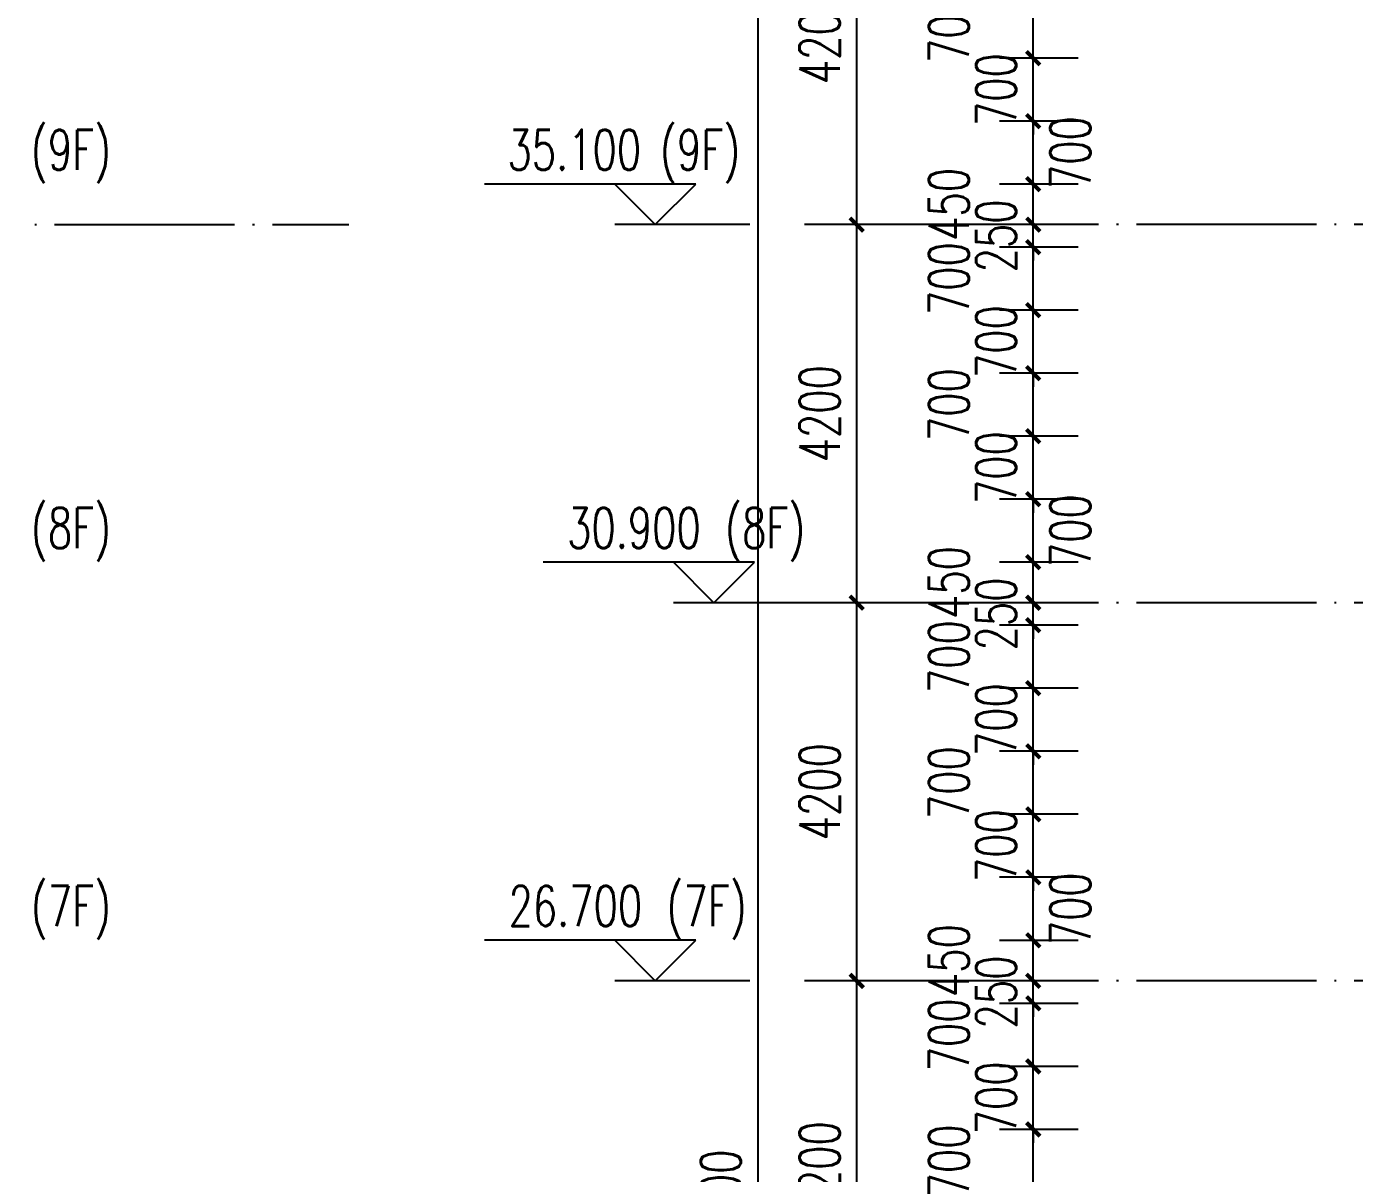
# Model space of a CAD drawing. Header units: millimetres. Extents: x 708158 to 1984082, y -168213 to -53.
# Drawn here: x 1019963 to 1034712, y -61396 to -48657 of the extents above; entities that cross this region are included whole.
import ezdxf

# ---------------------------------------------------------------- set-up
doc = ezdxf.new("R2010")
doc.units = ezdxf.units.MM
doc.header["$LTSCALE"] = 1000
doc.linetypes.add('DOTE', pattern=[2.42, 2, -0.2, 0.02, -0.2])
doc.layers.get('0').update_dxf_attribs({"color": 8})
for name, color, linetype in [('A-AXIS', 1, 'DOTE'), ('DIM_ELEV', 3, 'Continuous'), ('PUB_DIM', 3, 'Continuous'), ('PUB_TEXT', 7, 'Continuous')]:
    doc.layers.add(name, color=color, linetype=linetype)
doc.styles.add('_TCH_DIM', font='SIMPLEX', dxfattribs={"bigfont": 'GBCBIG'})
doc.styles.add('_TCH_DIM_T3', font='SIMPLEX', dxfattribs={"width": 0.705882, "bigfont": 'GBCBIG'})
doc.dimstyles.new('_TCH_ARCH&&150', dxfattribs={"dimtxt": 446.25, "dimasz": 150, "dimexe": 375, "dimexo": 450, "dimgap": 189.375, "dimtad": 1, "dimdec": 0, "dimzin": 0, "dimdsep": 46, "dimtxsty": '_TCH_DIM_T3', "dimblk": 'ARCHTICK', "dimcen": 0.09, "dimclrt": 7, "dimazin": 2, "dimtfac": 1, "dimtdec": 0, "dimtix": 1, "dimtmove": 2, "dimatfit": 3, "dimfxl": 1, "dimtolj": 1, "dimtzin": 0, "dimarcsym": 0})

# ---------------------------------------------------------------- blocks, each defined once
blk = doc.blocks.new('_ArchTick')
at = {"color": 0, "linetype": 'ByBlock', "const_width": 0.3}
blk.add_lwpolyline([(-0.5, -0.5), (0.5, 0.5)], dxfattribs=at)
blk = doc.blocks.new('*D452')
at = {"layer": 'Defpoints', "color": 0, "transparency": 16777216}
for p in [(1031144, -60907), (1032092, -60907), (1032092, -61607)]:
    blk.add_point(p, dxfattribs=at)
at = {"layer": 'PUB_DIM', "color": 0, "lineweight": -2, "transparency": 16777216}
for p, q in [((1031642, -60907), (1030769, -60907)), ((1031144, -61607), (1031144, -60907)), ((1031642, -61607), (1030769, -61607))]:
    blk.add_line(p, q, dxfattribs=at)
at = {"layer": 'PUB_DIM', "color": 0, "lineweight": -2, "transparency": 16777216, "xscale": 150, "yscale": 150, "zscale": 150}
for p, rotation in [((1031144, -60907), 90), ((1031144, -61607), 270)]:
    blk.add_blockref('_ArchTick', p, dxfattribs=dict(at, rotation=rotation))
at = {"layer": 'PUB_DIM', "color": 7, "transparency": 16777216, "insert": (1030207, -61257), "char_height": 446.2, "attachment_point": 5, "rotation": 90, "style": '_TCH_DIM_T3'}
blk.add_mtext('\\A1;700', dxfattribs=at)
blk = doc.blocks.new('*D453')
at = {"layer": 'Defpoints', "color": 0, "transparency": 16777216}
for p in [(1031144, -60207), (1032092, -60207), (1032092, -60907)]:
    blk.add_point(p, dxfattribs=at)
at = {"layer": 'PUB_DIM', "color": 0, "lineweight": -2, "transparency": 16777216}
for p, q in [((1031144, -60207), (1031144, -60057)), ((1031642, -60207), (1030769, -60207)), ((1031144, -60907), (1031144, -60207)), ((1031642, -60907), (1030769, -60907)), ((1031144, -60907), (1031144, -61057))]:
    blk.add_line(p, q, dxfattribs=at)
at = {"layer": 'PUB_DIM', "color": 0, "lineweight": -2, "transparency": 16777216, "xscale": 150, "yscale": 150, "zscale": 150}
for p, rotation in [((1031144, -60207), 270), ((1031144, -60907), 90)]:
    blk.add_blockref('_ArchTick', p, dxfattribs=dict(at, rotation=rotation))
at = {"layer": 'PUB_DIM', "color": 7, "transparency": 16777216, "insert": (1030732, -60557), "char_height": 446.2, "attachment_point": 5, "rotation": 90, "style": '_TCH_DIM_T3'}
blk.add_mtext('\\A1;700', dxfattribs=at)
blk = doc.blocks.new('*D454')
at = {"layer": 'Defpoints', "color": 0, "transparency": 16777216}
for p in [(1031144, -59507), (1032092, -59507), (1032092, -60207)]:
    blk.add_point(p, dxfattribs=at)
at = {"layer": 'PUB_DIM', "color": 0, "lineweight": -2, "transparency": 16777216}
for p, q in [((1031642, -59507), (1030769, -59507)), ((1031144, -60207), (1031144, -59507)), ((1031642, -60207), (1030769, -60207))]:
    blk.add_line(p, q, dxfattribs=at)
at = {"layer": 'PUB_DIM', "color": 0, "lineweight": -2, "transparency": 16777216, "xscale": 150, "yscale": 150, "zscale": 150}
for p, rotation in [((1031144, -59507), 90), ((1031144, -60207), 270)]:
    blk.add_blockref('_ArchTick', p, dxfattribs=dict(at, rotation=rotation))
at = {"layer": 'PUB_DIM', "color": 7, "transparency": 16777216, "insert": (1030207, -59857), "char_height": 446.2, "attachment_point": 5, "rotation": 90, "style": '_TCH_DIM_T3'}
blk.add_mtext('\\A1;700', dxfattribs=at)
blk = doc.blocks.new('*D455')
at = {"layer": 'Defpoints', "color": 0, "transparency": 16777216}
for p in [(1031144, -59257), (1032092, -59257), (1032092, -59507)]:
    blk.add_point(p, dxfattribs=at)
at = {"layer": 'PUB_DIM', "color": 0, "lineweight": -2, "transparency": 16777216}
for p, q in [((1031144, -59257), (1031144, -59107)), ((1031642, -59257), (1030769, -59257)), ((1031144, -59507), (1031144, -59257)), ((1031642, -59507), (1030769, -59507)), ((1031144, -59507), (1031144, -59657))]:
    blk.add_line(p, q, dxfattribs=at)
at = {"layer": 'PUB_DIM', "color": 0, "lineweight": -2, "transparency": 16777216, "xscale": 150, "yscale": 150, "zscale": 150}
for p, rotation in [((1031144, -59257), 270), ((1031144, -59507), 90)]:
    blk.add_blockref('_ArchTick', p, dxfattribs=dict(at, rotation=rotation))
at = {"layer": 'PUB_DIM', "color": 7, "transparency": 16777216, "insert": (1030732, -59382), "char_height": 446.2, "attachment_point": 5, "rotation": 90, "style": '_TCH_DIM_T3'}
blk.add_mtext('\\A1;250', dxfattribs=at)
blk = doc.blocks.new('*D456')
at = {"layer": 'Defpoints', "color": 0, "transparency": 16777216}
for p in [(1031144, -58807), (1032092, -58807), (1032092, -59257)]:
    blk.add_point(p, dxfattribs=at)
at = {"layer": 'PUB_DIM', "color": 0, "lineweight": -2, "transparency": 16777216}
for p, q in [((1031642, -58807), (1030769, -58807)), ((1031144, -59257), (1031144, -58807)), ((1031642, -59257), (1030769, -59257))]:
    blk.add_line(p, q, dxfattribs=at)
at = {"layer": 'PUB_DIM', "color": 0, "lineweight": -2, "transparency": 16777216, "xscale": 150, "yscale": 150, "zscale": 150}
for p, rotation in [((1031144, -58807), 90), ((1031144, -59257), 270)]:
    blk.add_blockref('_ArchTick', p, dxfattribs=dict(at, rotation=rotation))
at = {"layer": 'PUB_DIM', "color": 7, "transparency": 16777216, "insert": (1030207, -59032), "char_height": 446.2, "attachment_point": 5, "rotation": 90, "style": '_TCH_DIM_T3'}
blk.add_mtext('\\A1;450', dxfattribs=at)
blk = doc.blocks.new('*D457')
at = {"layer": 'Defpoints', "color": 0, "transparency": 16777216}
for p in [(1031144, -58107), (1032092, -58107), (1032092, -58807)]:
    blk.add_point(p, dxfattribs=at)
at = {"layer": 'PUB_DIM', "color": 0, "lineweight": -2, "transparency": 16777216}
for p, q in [((1031642, -58107), (1030769, -58107)), ((1031144, -58807), (1031144, -58107)), ((1031642, -58807), (1030769, -58807))]:
    blk.add_line(p, q, dxfattribs=at)
at = {"layer": 'PUB_DIM', "color": 0, "lineweight": -2, "transparency": 16777216, "xscale": 150, "yscale": 150, "zscale": 150}
for p, rotation in [((1031144, -58107), 90), ((1031144, -58807), 270)]:
    blk.add_blockref('_ArchTick', p, dxfattribs=dict(at, rotation=rotation))
at = {"layer": 'PUB_DIM', "color": 7, "transparency": 16777216, "insert": (1031557, -58457), "char_height": 446.2, "attachment_point": 5, "rotation": 90, "style": '_TCH_DIM_T3'}
blk.add_mtext('\\A1;700', dxfattribs=at)
blk = doc.blocks.new('*D458')
at = {"layer": 'Defpoints', "color": 0, "transparency": 16777216}
for p in [(1031144, -57407), (1032092, -57407), (1032092, -58107)]:
    blk.add_point(p, dxfattribs=at)
at = {"layer": 'PUB_DIM', "color": 0, "lineweight": -2, "transparency": 16777216}
for p, q in [((1031144, -57407), (1031144, -57257)), ((1031642, -57407), (1030769, -57407)), ((1031144, -58107), (1031144, -57407)), ((1031642, -58107), (1030769, -58107)), ((1031144, -58107), (1031144, -58257))]:
    blk.add_line(p, q, dxfattribs=at)
at = {"layer": 'PUB_DIM', "color": 0, "lineweight": -2, "transparency": 16777216, "xscale": 150, "yscale": 150, "zscale": 150}
for p, rotation in [((1031144, -57407), 270), ((1031144, -58107), 90)]:
    blk.add_blockref('_ArchTick', p, dxfattribs=dict(at, rotation=rotation))
at = {"layer": 'PUB_DIM', "color": 7, "transparency": 16777216, "insert": (1030732, -57757), "char_height": 446.2, "attachment_point": 5, "rotation": 90, "style": '_TCH_DIM_T3'}
blk.add_mtext('\\A1;700', dxfattribs=at)
blk = doc.blocks.new('*D459')
at = {"layer": 'Defpoints', "color": 0, "transparency": 16777216}
for p in [(1031144, -56707), (1032092, -56707), (1032092, -57407)]:
    blk.add_point(p, dxfattribs=at)
at = {"layer": 'PUB_DIM', "color": 0, "lineweight": -2, "transparency": 16777216}
for p, q in [((1031642, -56707), (1030769, -56707)), ((1031144, -57407), (1031144, -56707)), ((1031642, -57407), (1030769, -57407))]:
    blk.add_line(p, q, dxfattribs=at)
at = {"layer": 'PUB_DIM', "color": 0, "lineweight": -2, "transparency": 16777216, "xscale": 150, "yscale": 150, "zscale": 150}
for p, rotation in [((1031144, -56707), 90), ((1031144, -57407), 270)]:
    blk.add_blockref('_ArchTick', p, dxfattribs=dict(at, rotation=rotation))
at = {"layer": 'PUB_DIM', "color": 7, "transparency": 16777216, "insert": (1030207, -57057), "char_height": 446.2, "attachment_point": 5, "rotation": 90, "style": '_TCH_DIM_T3'}
blk.add_mtext('\\A1;700', dxfattribs=at)
blk = doc.blocks.new('*D460')
at = {"layer": 'Defpoints', "color": 0, "transparency": 16777216}
for p in [(1031144, -56007), (1032092, -56007), (1032092, -56707)]:
    blk.add_point(p, dxfattribs=at)
at = {"layer": 'PUB_DIM', "color": 0, "lineweight": -2, "transparency": 16777216}
for p, q in [((1031144, -56007), (1031144, -55857)), ((1031642, -56007), (1030769, -56007)), ((1031144, -56707), (1031144, -56007)), ((1031642, -56707), (1030769, -56707)), ((1031144, -56707), (1031144, -56857))]:
    blk.add_line(p, q, dxfattribs=at)
at = {"layer": 'PUB_DIM', "color": 0, "lineweight": -2, "transparency": 16777216, "xscale": 150, "yscale": 150, "zscale": 150}
for p, rotation in [((1031144, -56007), 270), ((1031144, -56707), 90)]:
    blk.add_blockref('_ArchTick', p, dxfattribs=dict(at, rotation=rotation))
at = {"layer": 'PUB_DIM', "color": 7, "transparency": 16777216, "insert": (1030732, -56357), "char_height": 446.2, "attachment_point": 5, "rotation": 90, "style": '_TCH_DIM_T3'}
blk.add_mtext('\\A1;700', dxfattribs=at)
blk = doc.blocks.new('*D461')
at = {"layer": 'Defpoints', "color": 0, "transparency": 16777216}
for p in [(1031144, -55307), (1032092, -55307), (1032092, -56007)]:
    blk.add_point(p, dxfattribs=at)
at = {"layer": 'PUB_DIM', "color": 0, "lineweight": -2, "transparency": 16777216}
for p, q in [((1031642, -55307), (1030769, -55307)), ((1031144, -56007), (1031144, -55307)), ((1031642, -56007), (1030769, -56007))]:
    blk.add_line(p, q, dxfattribs=at)
at = {"layer": 'PUB_DIM', "color": 0, "lineweight": -2, "transparency": 16777216, "xscale": 150, "yscale": 150, "zscale": 150}
for p, rotation in [((1031144, -55307), 90), ((1031144, -56007), 270)]:
    blk.add_blockref('_ArchTick', p, dxfattribs=dict(at, rotation=rotation))
at = {"layer": 'PUB_DIM', "color": 7, "transparency": 16777216, "insert": (1030207, -55657), "char_height": 446.2, "attachment_point": 5, "rotation": 90, "style": '_TCH_DIM_T3'}
blk.add_mtext('\\A1;700', dxfattribs=at)
blk = doc.blocks.new('*D462')
at = {"layer": 'Defpoints', "color": 0, "transparency": 16777216}
for p in [(1031144, -55057), (1032092, -55057), (1032092, -55307)]:
    blk.add_point(p, dxfattribs=at)
at = {"layer": 'PUB_DIM', "color": 0, "lineweight": -2, "transparency": 16777216}
for p, q in [((1031144, -55057), (1031144, -54907)), ((1031642, -55057), (1030769, -55057)), ((1031144, -55307), (1031144, -55057)), ((1031642, -55307), (1030769, -55307)), ((1031144, -55307), (1031144, -55457))]:
    blk.add_line(p, q, dxfattribs=at)
at = {"layer": 'PUB_DIM', "color": 0, "lineweight": -2, "transparency": 16777216, "xscale": 150, "yscale": 150, "zscale": 150}
for p, rotation in [((1031144, -55057), 270), ((1031144, -55307), 90)]:
    blk.add_blockref('_ArchTick', p, dxfattribs=dict(at, rotation=rotation))
at = {"layer": 'PUB_DIM', "color": 7, "transparency": 16777216, "insert": (1030732, -55182), "char_height": 446.2, "attachment_point": 5, "rotation": 90, "style": '_TCH_DIM_T3'}
blk.add_mtext('\\A1;250', dxfattribs=at)
blk = doc.blocks.new('*D463')
at = {"layer": 'Defpoints', "color": 0, "transparency": 16777216}
for p in [(1031144, -54607), (1032092, -54607), (1032092, -55057)]:
    blk.add_point(p, dxfattribs=at)
at = {"layer": 'PUB_DIM', "color": 0, "lineweight": -2, "transparency": 16777216}
for p, q in [((1031642, -54607), (1030769, -54607)), ((1031144, -55057), (1031144, -54607)), ((1031642, -55057), (1030769, -55057))]:
    blk.add_line(p, q, dxfattribs=at)
at = {"layer": 'PUB_DIM', "color": 0, "lineweight": -2, "transparency": 16777216, "xscale": 150, "yscale": 150, "zscale": 150}
for p, rotation in [((1031144, -54607), 90), ((1031144, -55057), 270)]:
    blk.add_blockref('_ArchTick', p, dxfattribs=dict(at, rotation=rotation))
at = {"layer": 'PUB_DIM', "color": 7, "transparency": 16777216, "insert": (1030207, -54832), "char_height": 446.2, "attachment_point": 5, "rotation": 90, "style": '_TCH_DIM_T3'}
blk.add_mtext('\\A1;450', dxfattribs=at)
blk = doc.blocks.new('*D464')
at = {"layer": 'Defpoints', "color": 0, "transparency": 16777216}
for p in [(1031144, -53907), (1032092, -53907), (1032092, -54607)]:
    blk.add_point(p, dxfattribs=at)
at = {"layer": 'PUB_DIM', "color": 0, "lineweight": -2, "transparency": 16777216}
for p, q in [((1031642, -53907), (1030769, -53907)), ((1031144, -54607), (1031144, -53907)), ((1031642, -54607), (1030769, -54607))]:
    blk.add_line(p, q, dxfattribs=at)
at = {"layer": 'PUB_DIM', "color": 0, "lineweight": -2, "transparency": 16777216, "xscale": 150, "yscale": 150, "zscale": 150}
for p, rotation in [((1031144, -53907), 90), ((1031144, -54607), 270)]:
    blk.add_blockref('_ArchTick', p, dxfattribs=dict(at, rotation=rotation))
at = {"layer": 'PUB_DIM', "color": 7, "transparency": 16777216, "insert": (1031557, -54257), "char_height": 446.2, "attachment_point": 5, "rotation": 90, "style": '_TCH_DIM_T3'}
blk.add_mtext('\\A1;700', dxfattribs=at)
blk = doc.blocks.new('*D465')
at = {"layer": 'Defpoints', "color": 0, "transparency": 16777216}
for p in [(1031144, -53207), (1032092, -53207), (1032092, -53907)]:
    blk.add_point(p, dxfattribs=at)
at = {"layer": 'PUB_DIM', "color": 0, "lineweight": -2, "transparency": 16777216}
for p, q in [((1031144, -53207), (1031144, -53057)), ((1031642, -53207), (1030769, -53207)), ((1031144, -53907), (1031144, -53207)), ((1031642, -53907), (1030769, -53907)), ((1031144, -53907), (1031144, -54057))]:
    blk.add_line(p, q, dxfattribs=at)
at = {"layer": 'PUB_DIM', "color": 0, "lineweight": -2, "transparency": 16777216, "xscale": 150, "yscale": 150, "zscale": 150}
for p, rotation in [((1031144, -53207), 270), ((1031144, -53907), 90)]:
    blk.add_blockref('_ArchTick', p, dxfattribs=dict(at, rotation=rotation))
at = {"layer": 'PUB_DIM', "color": 7, "transparency": 16777216, "insert": (1030732, -53557), "char_height": 446.2, "attachment_point": 5, "rotation": 90, "style": '_TCH_DIM_T3'}
blk.add_mtext('\\A1;700', dxfattribs=at)
blk = doc.blocks.new('*D466')
at = {"layer": 'Defpoints', "color": 0, "transparency": 16777216}
for p in [(1031144, -52507), (1032092, -52507), (1032092, -53207)]:
    blk.add_point(p, dxfattribs=at)
at = {"layer": 'PUB_DIM', "color": 0, "lineweight": -2, "transparency": 16777216}
for p, q in [((1031642, -52507), (1030769, -52507)), ((1031144, -53207), (1031144, -52507)), ((1031642, -53207), (1030769, -53207))]:
    blk.add_line(p, q, dxfattribs=at)
at = {"layer": 'PUB_DIM', "color": 0, "lineweight": -2, "transparency": 16777216, "xscale": 150, "yscale": 150, "zscale": 150}
for p, rotation in [((1031144, -52507), 90), ((1031144, -53207), 270)]:
    blk.add_blockref('_ArchTick', p, dxfattribs=dict(at, rotation=rotation))
at = {"layer": 'PUB_DIM', "color": 7, "transparency": 16777216, "insert": (1030207, -52857), "char_height": 446.2, "attachment_point": 5, "rotation": 90, "style": '_TCH_DIM_T3'}
blk.add_mtext('\\A1;700', dxfattribs=at)
blk = doc.blocks.new('*D467')
at = {"layer": 'Defpoints', "color": 0, "transparency": 16777216}
for p in [(1031144, -51807), (1032092, -51807), (1032092, -52507)]:
    blk.add_point(p, dxfattribs=at)
at = {"layer": 'PUB_DIM', "color": 0, "lineweight": -2, "transparency": 16777216}
for p, q in [((1031144, -51807), (1031144, -51657)), ((1031642, -51807), (1030769, -51807)), ((1031144, -52507), (1031144, -51807)), ((1031642, -52507), (1030769, -52507)), ((1031144, -52507), (1031144, -52657))]:
    blk.add_line(p, q, dxfattribs=at)
at = {"layer": 'PUB_DIM', "color": 0, "lineweight": -2, "transparency": 16777216, "xscale": 150, "yscale": 150, "zscale": 150}
for p, rotation in [((1031144, -51807), 270), ((1031144, -52507), 90)]:
    blk.add_blockref('_ArchTick', p, dxfattribs=dict(at, rotation=rotation))
at = {"layer": 'PUB_DIM', "color": 7, "transparency": 16777216, "insert": (1030732, -52157), "char_height": 446.2, "attachment_point": 5, "rotation": 90, "style": '_TCH_DIM_T3'}
blk.add_mtext('\\A1;700', dxfattribs=at)
blk = doc.blocks.new('*D468')
at = {"layer": 'Defpoints', "color": 0, "transparency": 16777216}
for p in [(1031144, -51107), (1032092, -51107), (1032092, -51807)]:
    blk.add_point(p, dxfattribs=at)
at = {"layer": 'PUB_DIM', "color": 0, "lineweight": -2, "transparency": 16777216}
for p, q in [((1031642, -51107), (1030769, -51107)), ((1031144, -51807), (1031144, -51107)), ((1031642, -51807), (1030769, -51807))]:
    blk.add_line(p, q, dxfattribs=at)
at = {"layer": 'PUB_DIM', "color": 0, "lineweight": -2, "transparency": 16777216, "xscale": 150, "yscale": 150, "zscale": 150}
for p, rotation in [((1031144, -51107), 90), ((1031144, -51807), 270)]:
    blk.add_blockref('_ArchTick', p, dxfattribs=dict(at, rotation=rotation))
at = {"layer": 'PUB_DIM', "color": 7, "transparency": 16777216, "insert": (1030207, -51457), "char_height": 446.2, "attachment_point": 5, "rotation": 90, "style": '_TCH_DIM_T3'}
blk.add_mtext('\\A1;700', dxfattribs=at)
blk = doc.blocks.new('*D469')
at = {"layer": 'Defpoints', "color": 0, "transparency": 16777216}
for p in [(1031144, -50857), (1032092, -50857), (1032092, -51107)]:
    blk.add_point(p, dxfattribs=at)
at = {"layer": 'PUB_DIM', "color": 0, "lineweight": -2, "transparency": 16777216}
for p, q in [((1031144, -50857), (1031144, -50707)), ((1031642, -50857), (1030769, -50857)), ((1031144, -51107), (1031144, -50857)), ((1031642, -51107), (1030769, -51107)), ((1031144, -51107), (1031144, -51257))]:
    blk.add_line(p, q, dxfattribs=at)
at = {"layer": 'PUB_DIM', "color": 0, "lineweight": -2, "transparency": 16777216, "xscale": 150, "yscale": 150, "zscale": 150}
for p, rotation in [((1031144, -50857), 270), ((1031144, -51107), 90)]:
    blk.add_blockref('_ArchTick', p, dxfattribs=dict(at, rotation=rotation))
at = {"layer": 'PUB_DIM', "color": 7, "transparency": 16777216, "insert": (1030732, -50982), "char_height": 446.2, "attachment_point": 5, "rotation": 90, "style": '_TCH_DIM_T3'}
blk.add_mtext('\\A1;250', dxfattribs=at)
blk = doc.blocks.new('*D470')
at = {"layer": 'Defpoints', "color": 0, "transparency": 16777216}
for p in [(1031144, -50407), (1032092, -50407), (1032092, -50857)]:
    blk.add_point(p, dxfattribs=at)
at = {"layer": 'PUB_DIM', "color": 0, "lineweight": -2, "transparency": 16777216}
for p, q in [((1031642, -50407), (1030769, -50407)), ((1031144, -50857), (1031144, -50407)), ((1031642, -50857), (1030769, -50857))]:
    blk.add_line(p, q, dxfattribs=at)
at = {"layer": 'PUB_DIM', "color": 0, "lineweight": -2, "transparency": 16777216, "xscale": 150, "yscale": 150, "zscale": 150}
for p, rotation in [((1031144, -50407), 90), ((1031144, -50857), 270)]:
    blk.add_blockref('_ArchTick', p, dxfattribs=dict(at, rotation=rotation))
at = {"layer": 'PUB_DIM', "color": 7, "transparency": 16777216, "insert": (1030207, -50632), "char_height": 446.2, "attachment_point": 5, "rotation": 90, "style": '_TCH_DIM_T3'}
blk.add_mtext('\\A1;450', dxfattribs=at)
blk = doc.blocks.new('*D471')
at = {"layer": 'Defpoints', "color": 0, "transparency": 16777216}
for p in [(1031144, -49707), (1032092, -49707), (1032092, -50407)]:
    blk.add_point(p, dxfattribs=at)
at = {"layer": 'PUB_DIM', "color": 0, "lineweight": -2, "transparency": 16777216}
for p, q in [((1031642, -49707), (1030769, -49707)), ((1031144, -50407), (1031144, -49707)), ((1031642, -50407), (1030769, -50407))]:
    blk.add_line(p, q, dxfattribs=at)
at = {"layer": 'PUB_DIM', "color": 0, "lineweight": -2, "transparency": 16777216, "xscale": 150, "yscale": 150, "zscale": 150}
for p, rotation in [((1031144, -49707), 90), ((1031144, -50407), 270)]:
    blk.add_blockref('_ArchTick', p, dxfattribs=dict(at, rotation=rotation))
at = {"layer": 'PUB_DIM', "color": 7, "transparency": 16777216, "insert": (1031557, -50057), "char_height": 446.2, "attachment_point": 5, "rotation": 90, "style": '_TCH_DIM_T3'}
blk.add_mtext('\\A1;700', dxfattribs=at)
blk = doc.blocks.new('*D472')
at = {"layer": 'Defpoints', "color": 0, "transparency": 16777216}
for p in [(1031144, -49007), (1032092, -49007), (1032092, -49707)]:
    blk.add_point(p, dxfattribs=at)
at = {"layer": 'PUB_DIM', "color": 0, "lineweight": -2, "transparency": 16777216}
for p, q in [((1031144, -49007), (1031144, -48857)), ((1031642, -49007), (1030769, -49007)), ((1031144, -49707), (1031144, -49007)), ((1031642, -49707), (1030769, -49707)), ((1031144, -49707), (1031144, -49857))]:
    blk.add_line(p, q, dxfattribs=at)
at = {"layer": 'PUB_DIM', "color": 0, "lineweight": -2, "transparency": 16777216, "xscale": 150, "yscale": 150, "zscale": 150}
for p, rotation in [((1031144, -49007), 270), ((1031144, -49707), 90)]:
    blk.add_blockref('_ArchTick', p, dxfattribs=dict(at, rotation=rotation))
at = {"layer": 'PUB_DIM', "color": 7, "transparency": 16777216, "insert": (1030732, -49357), "char_height": 446.2, "attachment_point": 5, "rotation": 90, "style": '_TCH_DIM_T3'}
blk.add_mtext('\\A1;700', dxfattribs=at)
blk = doc.blocks.new('*D473')
at = {"layer": 'Defpoints', "color": 0, "transparency": 16777216}
for p in [(1031144, -48307), (1032092, -48307), (1032092, -49007)]:
    blk.add_point(p, dxfattribs=at)
at = {"layer": 'PUB_DIM', "color": 0, "lineweight": -2, "transparency": 16777216}
for p, q in [((1031642, -48307), (1030769, -48307)), ((1031144, -49007), (1031144, -48307)), ((1031642, -49007), (1030769, -49007))]:
    blk.add_line(p, q, dxfattribs=at)
at = {"layer": 'PUB_DIM', "color": 0, "lineweight": -2, "transparency": 16777216, "xscale": 150, "yscale": 150, "zscale": 150}
for p, rotation in [((1031144, -48307), 90), ((1031144, -49007), 270)]:
    blk.add_blockref('_ArchTick', p, dxfattribs=dict(at, rotation=rotation))
at = {"layer": 'PUB_DIM', "color": 7, "transparency": 16777216, "insert": (1030207, -48657), "char_height": 446.2, "attachment_point": 5, "rotation": 90, "style": '_TCH_DIM_T3'}
blk.add_mtext('\\A1;700', dxfattribs=at)
blk = doc.blocks.new('*D743')
at = {"layer": 'Defpoints', "color": 0, "transparency": 16777216}
for p in [(1028087, -37657), (1030560, -37657), (1030560, -85957)]:
    blk.add_point(p, dxfattribs=at)
at = {"layer": 'PUB_DIM', "color": 0, "lineweight": -2, "transparency": 16777216}
for p, q in [((1030110, -37657), (1027712, -37657)), ((1028087, -85957), (1028087, -37657)), ((1030110, -85957), (1027712, -85957))]:
    blk.add_line(p, q, dxfattribs=at)
at = {"layer": 'PUB_DIM', "color": 0, "lineweight": -2, "transparency": 16777216, "xscale": 150, "yscale": 150, "zscale": 150}
for p, rotation in [((1028087, -37657), 90), ((1028087, -85957), 270)]:
    blk.add_blockref('_ArchTick', p, dxfattribs=dict(at, rotation=rotation))
at = {"layer": 'PUB_DIM', "color": 7, "transparency": 16777216, "insert": (1027674, -61807), "char_height": 446.2, "attachment_point": 5, "rotation": 90, "style": '_TCH_DIM_T3'}
blk.add_mtext('\\A1;48300', dxfattribs=at)
blk = doc.blocks.new('*D749')
at = {"layer": 'Defpoints', "color": 0, "transparency": 16777216}
for p in [(1029183, -59257), (1030560, -59257), (1030560, -63457)]:
    blk.add_point(p, dxfattribs=at)
at = {"layer": 'PUB_DIM', "color": 0, "lineweight": -2, "transparency": 16777216}
for p, q in [((1030110, -59257), (1028808, -59257)), ((1029183, -63457), (1029183, -59257)), ((1030110, -63457), (1028808, -63457))]:
    blk.add_line(p, q, dxfattribs=at)
at = {"layer": 'PUB_DIM', "color": 0, "lineweight": -2, "transparency": 16777216, "xscale": 150, "yscale": 150, "zscale": 150}
for p, rotation in [((1029183, -59257), 90), ((1029183, -63457), 270)]:
    blk.add_blockref('_ArchTick', p, dxfattribs=dict(at, rotation=rotation))
at = {"layer": 'PUB_DIM', "color": 7, "transparency": 16777216, "insert": (1028771, -61357), "char_height": 446.2, "attachment_point": 5, "rotation": 90, "style": '_TCH_DIM_T3'}
blk.add_mtext('\\A1;4200', dxfattribs=at)
blk = doc.blocks.new('*D750')
at = {"layer": 'Defpoints', "color": 0, "transparency": 16777216}
for p in [(1029183, -55057), (1030560, -55057), (1030560, -59257)]:
    blk.add_point(p, dxfattribs=at)
at = {"layer": 'PUB_DIM', "color": 0, "lineweight": -2, "transparency": 16777216}
for p, q in [((1030110, -55057), (1028808, -55057)), ((1029183, -59257), (1029183, -55057)), ((1030110, -59257), (1028808, -59257))]:
    blk.add_line(p, q, dxfattribs=at)
at = {"layer": 'PUB_DIM', "color": 0, "lineweight": -2, "transparency": 16777216, "xscale": 150, "yscale": 150, "zscale": 150}
for p, rotation in [((1029183, -55057), 90), ((1029183, -59257), 270)]:
    blk.add_blockref('_ArchTick', p, dxfattribs=dict(at, rotation=rotation))
at = {"layer": 'PUB_DIM', "color": 7, "transparency": 16777216, "insert": (1028771, -57157), "char_height": 446.2, "attachment_point": 5, "rotation": 90, "style": '_TCH_DIM_T3'}
blk.add_mtext('\\A1;4200', dxfattribs=at)
blk = doc.blocks.new('*D751')
at = {"layer": 'Defpoints', "color": 0, "transparency": 16777216}
for p in [(1029183, -50857), (1030560, -50857), (1030560, -55057)]:
    blk.add_point(p, dxfattribs=at)
at = {"layer": 'PUB_DIM', "color": 0, "lineweight": -2, "transparency": 16777216}
for p, q in [((1030110, -50857), (1028808, -50857)), ((1029183, -55057), (1029183, -50857)), ((1030110, -55057), (1028808, -55057))]:
    blk.add_line(p, q, dxfattribs=at)
at = {"layer": 'PUB_DIM', "color": 0, "lineweight": -2, "transparency": 16777216, "xscale": 150, "yscale": 150, "zscale": 150}
for p, rotation in [((1029183, -50857), 90), ((1029183, -55057), 270)]:
    blk.add_blockref('_ArchTick', p, dxfattribs=dict(at, rotation=rotation))
at = {"layer": 'PUB_DIM', "color": 7, "transparency": 16777216, "insert": (1028771, -52957), "char_height": 446.2, "attachment_point": 5, "rotation": 90, "style": '_TCH_DIM_T3'}
blk.add_mtext('\\A1;4200', dxfattribs=at)
blk = doc.blocks.new('*D752')
at = {"layer": 'Defpoints', "color": 0, "transparency": 16777216}
for p in [(1029183, -46657), (1030560, -46657), (1030560, -50857)]:
    blk.add_point(p, dxfattribs=at)
at = {"layer": 'PUB_DIM', "color": 0, "lineweight": -2, "transparency": 16777216}
for p, q in [((1030110, -46657), (1028808, -46657)), ((1029183, -50857), (1029183, -46657)), ((1030110, -50857), (1028808, -50857))]:
    blk.add_line(p, q, dxfattribs=at)
at = {"layer": 'PUB_DIM', "color": 0, "lineweight": -2, "transparency": 16777216, "xscale": 150, "yscale": 150, "zscale": 150}
for p, rotation in [((1029183, -46657), 90), ((1029183, -50857), 270)]:
    blk.add_blockref('_ArchTick', p, dxfattribs=dict(at, rotation=rotation))
at = {"layer": 'PUB_DIM', "color": 7, "transparency": 16777216, "insert": (1028771, -48757), "char_height": 446.2, "attachment_point": 5, "rotation": 90, "style": '_TCH_DIM_T3'}
blk.add_mtext('\\A1;4200', dxfattribs=at)

msp = doc.modelspace()

# ---------------------------------------------------------------- linework, layer by layer
at = {"layer": 'A-AXIS'}
for p, q in [((981554, -50856.7), (1023540.9, -50856.7)), ((1070590.5, -50856.7), (1028603.6, -50856.7)), ((1070590.5, -55056.7), (1028603.6, -55056.7)), ((1070590.5, -59256.7), (1028603.6, -59256.7))]:
    msp.add_line(p, q, dxfattribs=at)
at = {"layer": 'DIM_ELEV'}
for p, q in [((1027396.6, -50406.7), (1025049.1, -50406.7)), ((1026946.6, -50856.7), (1026496.6, -50406.7)), ((1026946.6, -50856.7), (1027396.6, -50406.7)), ((1027996.6, -50856.7), (1026496.6, -50856.7)), ((1028046.6, -54606.7), (1025699.1, -54606.7)), ((1027596.6, -55056.7), (1027146.6, -54606.7)), ((1027596.6, -55056.7), (1028046.6, -54606.7)), ((1028646.6, -55056.7), (1027146.6, -55056.7)), ((1027396.6, -58806.7), (1025049.1, -58806.7)), ((1026946.6, -59256.7), (1026496.6, -58806.7)), ((1026946.6, -59256.7), (1027396.6, -58806.7)), ((1027996.6, -59256.7), (1026496.6, -59256.7))]:
    msp.add_line(p, q, dxfattribs=at)

# ---------------------------------------------------------------- texts
at = {"layer": 'PUB_TEXT', "style": '_TCH_DIM', "width": 0.705882}
for s, p in [('(9F)', (1020010.6, -50249.2)), ('35.100', (1025304.1, -50249.2)), ('(9F)', (1026999.1, -50249.2)), ('(8F)', (1020010.6, -54449.2)), ('(8F)', (1027721.1, -54449.2)), ('30.900', (1025966.1, -54449.2)), ('(7F)', (1020010.6, -58649.2)), ('26.700', (1025316.1, -58649.2)), ('(7F)', (1027071.1, -58649.2))]:
    msp.add_text(s, height=446.25, dxfattribs=at).set_placement(p)

# ---------------------------------------------------------------- dimensions: what is measured, and where the dimension line sits
at = {"layer": 'PUB_DIM'}
for p1, p2, distance, picture, middle in [((1030560.1, -85956.7), (1030560.1, -37656.7), 2473.1, '*D743', (1027674.5, -61806.7)), ((1030560.1, -50856.7), (1030560.1, -46656.7), 1376.7, '*D752', (1028770.9, -48756.7)), ((1032091.8, -49706.7), (1032091.8, -49006.7), 947.8, '*D472', (1030731.5, -49356.7)), ((1032091.8, -51106.7), (1032091.8, -50856.7), 947.8, '*D469', (1030731.5, -50981.7)), ((1030560.1, -55056.7), (1030560.1, -50856.7), 1376.7, '*D751', (1028770.9, -52956.7)), ((1032091.8, -52506.7), (1032091.8, -51806.7), 947.8, '*D467', (1030731.5, -52156.7)), ((1032091.8, -53906.7), (1032091.8, -53206.7), 947.8, '*D465', (1030731.5, -53556.7)), ((1032091.8, -55306.7), (1032091.8, -55056.7), 947.8, '*D462', (1030731.5, -55181.7)), ((1030560.1, -59256.7), (1030560.1, -55056.7), 1376.7, '*D750', (1028770.9, -57156.7)), ((1032091.8, -56706.7), (1032091.8, -56006.7), 947.8, '*D460', (1030731.5, -56356.7)), ((1032091.8, -58106.7), (1032091.8, -57406.7), 947.8, '*D458', (1030731.5, -57756.7)), ((1032091.8, -59506.7), (1032091.8, -59256.7), 947.8, '*D455', (1030731.5, -59381.7)), ((1030560.1, -63456.7), (1030560.1, -59256.7), 1376.7, '*D749', (1028770.9, -61356.7)), ((1032091.8, -60906.7), (1032091.8, -60206.7), 947.8, '*D453', (1030731.5, -60556.7))]:
    dim = msp.add_aligned_dim(p1=p1, p2=p2, distance=distance, dimstyle='_TCH_ARCH&&150', dxfattribs=at)
    dim.commit()
    dim.dimension.update_dxf_attribs({"geometry": picture, "text_midpoint": middle})
for base, p1, p2, picture, middle in [((1031144, -48306.7), (1032091.8, -49006.7), (1032091.8, -48306.7), '*D473', (1030206.5, -48656.7)), ((1031144, -49706.7), (1032091.8, -50406.7), (1032091.8, -49706.7), '*D471', (1031556.5, -50056.7)), ((1031144, -50406.7), (1032091.8, -50856.7), (1032091.8, -50406.7), '*D470', (1030206.5, -50631.7)), ((1031144, -51106.7), (1032091.8, -51806.7), (1032091.8, -51106.7), '*D468', (1030206.5, -51456.7)), ((1031144, -52506.7), (1032091.8, -53206.7), (1032091.8, -52506.7), '*D466', (1030206.5, -52856.7)), ((1031144, -53906.7), (1032091.8, -54606.7), (1032091.8, -53906.7), '*D464', (1031556.5, -54256.7)), ((1031144, -54606.7), (1032091.8, -55056.7), (1032091.8, -54606.7), '*D463', (1030206.5, -54831.7)), ((1031144, -55306.7), (1032091.8, -56006.7), (1032091.8, -55306.7), '*D461', (1030206.5, -55656.7)), ((1031144, -56706.7), (1032091.8, -57406.7), (1032091.8, -56706.7), '*D459', (1030206.5, -57056.7)), ((1031144, -58106.7), (1032091.8, -58806.7), (1032091.8, -58106.7), '*D457', (1031556.5, -58456.7)), ((1031144, -58806.7), (1032091.8, -59256.7), (1032091.8, -58806.7), '*D456', (1030206.5, -59031.7)), ((1031144, -59506.7), (1032091.8, -60206.7), (1032091.8, -59506.7), '*D454', (1030206.5, -59856.7)), ((1031144, -60906.7), (1032091.8, -61606.7), (1032091.8, -60906.7), '*D452', (1030206.5, -61256.7))]:
    dim = msp.add_linear_dim(base=base, p1=p1, p2=p2, angle=90, dimstyle='_TCH_ARCH&&150', dxfattribs=at)
    dim.commit()
    dim.dimension.update_dxf_attribs({"geometry": picture, "text_midpoint": middle, "dimtype": 129})

doc.saveas('drawing.dxf')
